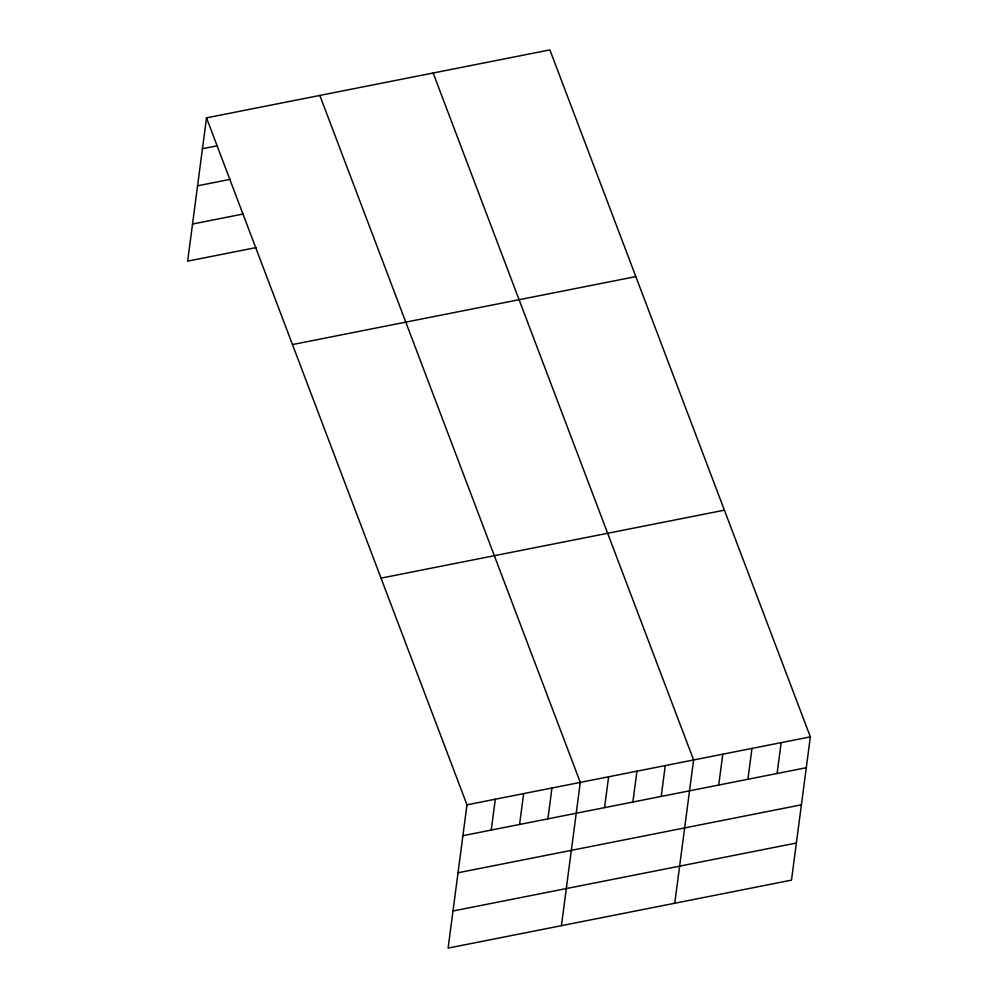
<?xml version="1.0" encoding="UTF-8"?>
<svg xmlns="http://www.w3.org/2000/svg" width="998" height="998" viewBox="0 0 998 998"><rect width="100%" height="100%" fill="white"/><g stroke="black" fill="none" stroke-linecap="round" stroke-linejoin="round"><path stroke-width="1.5" d="M206.511 117.864L466.977 804.825L448.114 948.1L791.489 880.136L810.351 736.861L549.886 49.9L206.511 117.864L187.649 261.139L256.237 247.566M491.241 830.062L495.307 799.211M519.571 824.46L523.638 793.61M547.902 818.847L551.956 787.996M561.425 925.67L580.287 782.395L319.834 95.434M604.551 807.631L608.618 776.793M632.882 802.03L636.949 771.18M661.212 796.416L665.267 765.578M674.735 903.24L693.598 759.965L433.144 73.004M718.722 785.039L722.789 754.189M747.914 779.263L751.968 748.413M777.105 773.487L781.16 742.637M202.457 148.714L217.364 145.758M197.567 185.815L230.376 179.316M192.539 224.039L243.225 214.009M292.464 344.56L635.838 276.596M381.024 578.129L724.398 510.165M466.977 804.825L810.351 736.861M462.91 835.675L806.284 767.712M458.032 872.776L801.406 804.812M452.992 910.999L796.367 843.036"/></g></svg>
